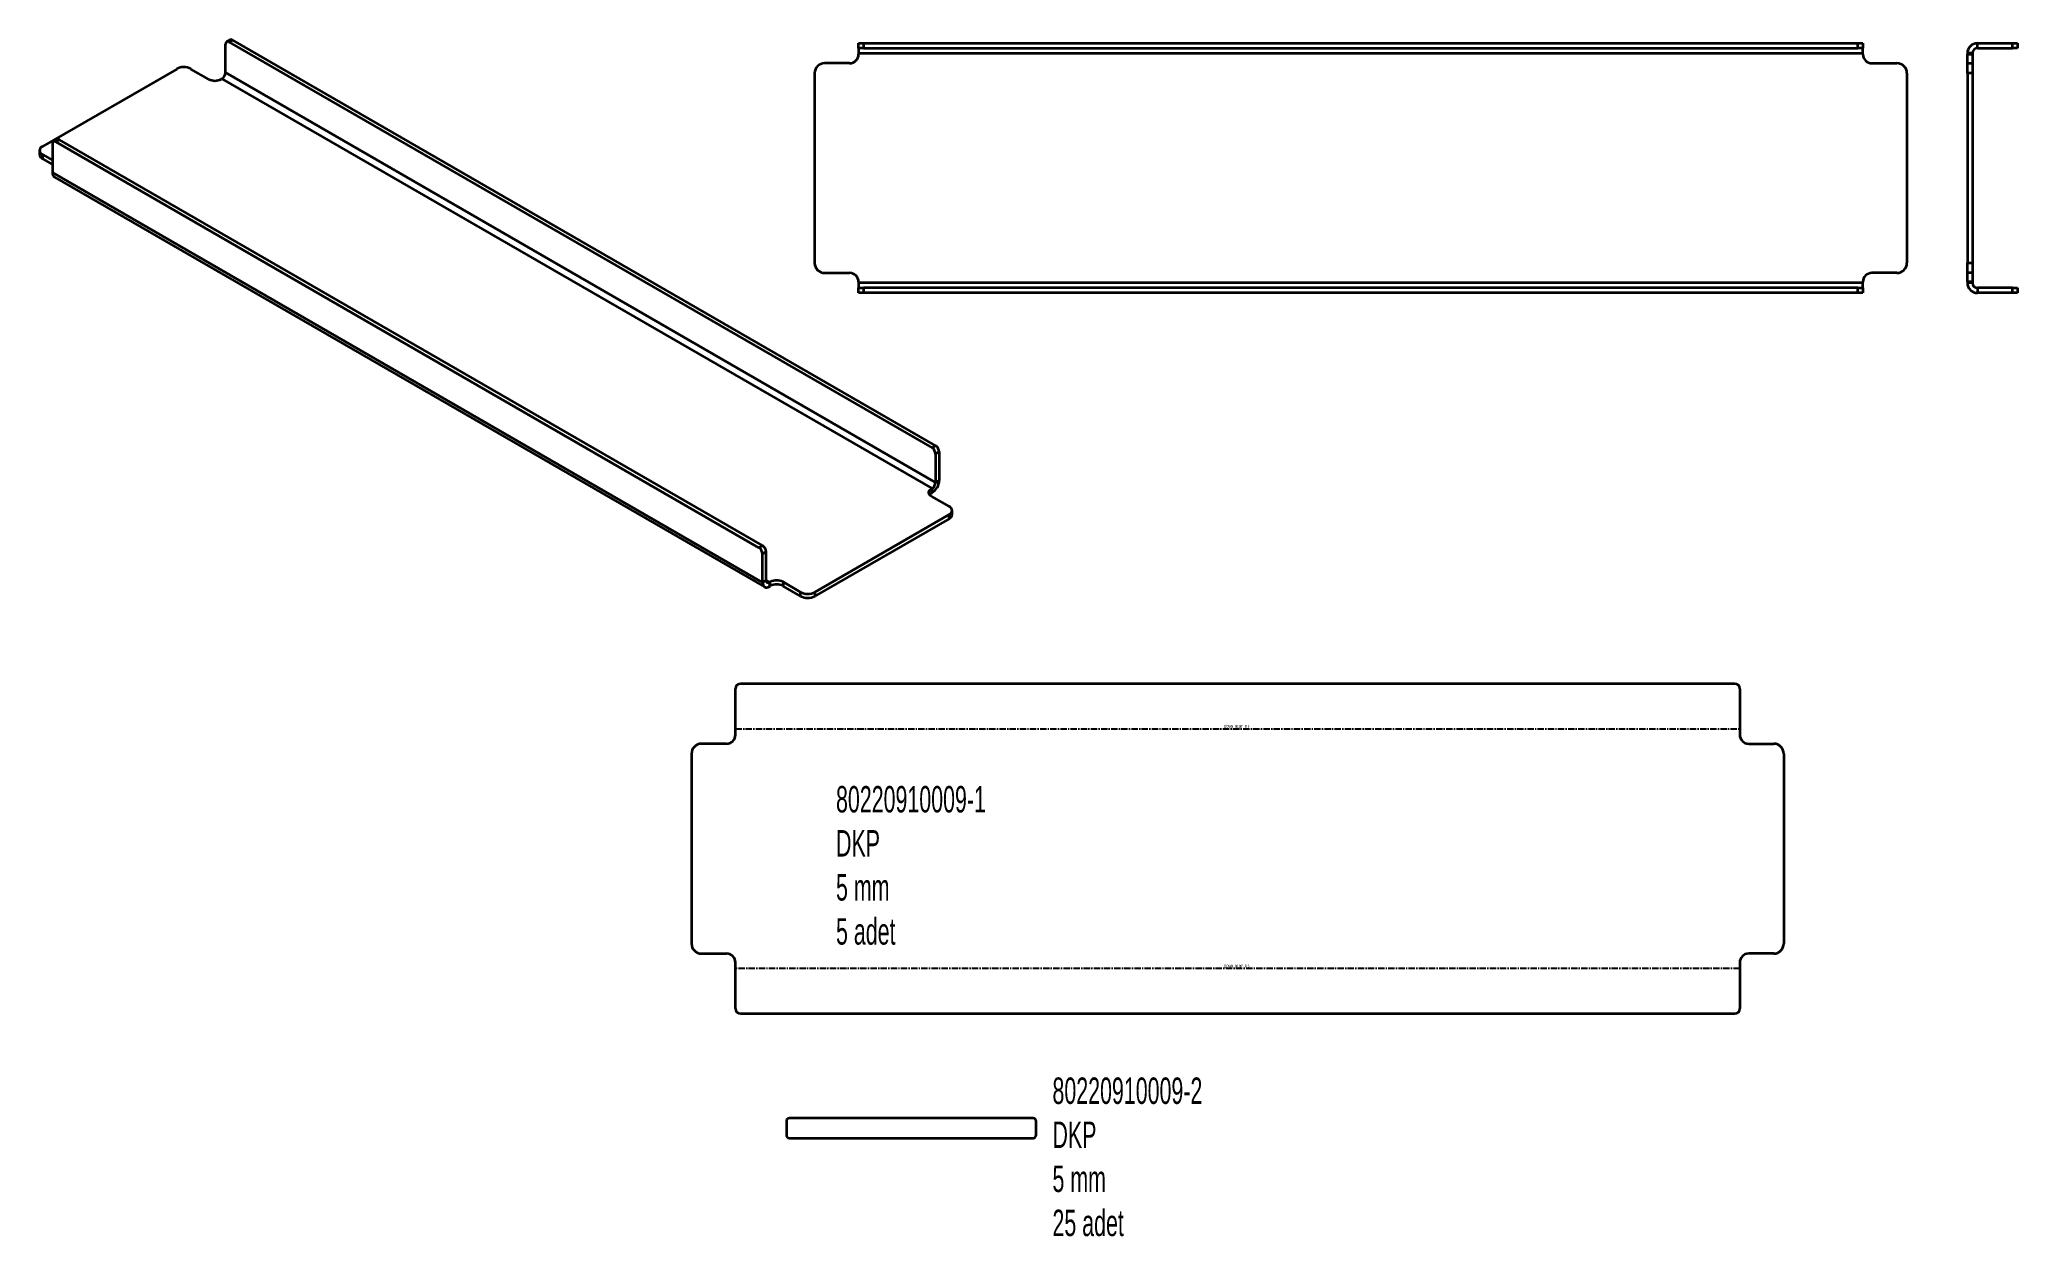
# Model space of a CAD drawing. Header units: millimetres. Extents: x -1035 to 944, y -189 to 1009.
import ezdxf

# ---------------------------------------------------------------- set-up
doc = ezdxf.new("R2010")
doc.units = ezdxf.units.MM
doc.linetypes.add('CENTER', pattern=[10.16, 6.35, -1.27, 1.27, -1.27])
doc.styles.add('SLDTEXTSTYLE0', font='TXT', dxfattribs={"width": 0.574118})
doc.styles.add('SLDTEXTSTYLE1', font='TXT', dxfattribs={"width": 0.605})

msp = doc.modelspace()

# ---------------------------------------------------------------- linework, layer by layer
at = {"color": 7, "linetype": 'Continuous', "lineweight": 35}
for p, q in [((-849, 976.2), (-849, 1004.7)), ((-844.5, 1009.1), (-848, 1007)), ((-842, 1008.8), (-845.5, 1006.8)), ((-845.5, 1006.8), (-141.9, 600.6)), ((-842, 1008.8), (-138.4, 602.7)), ((-215.5, 1000.6), (-215.5, 1005.6)), ((-215.5, 1005.6), (-210.5, 1005.6)), ((-210.5, 1000.6), (-215.5, 1000.6)), ((-215.5, 1000.6), (-215.5, 995.6)), ((-215.5, 995.6), (789.5, 995.6)), ((-215.5, 995.6), (-215.5, 994.6)), ((-210.5, 1005.6), (-210.5, 1000.6)), ((-210.5, 1005.6), (784.5, 1005.6)), ((-210.5, 1000.6), (784.5, 1000.6)), ((784.5, 1000.6), (784.5, 1005.6)), ((784.5, 1005.6), (789.5, 1005.6)), ((789.5, 1000.6), (784.5, 1000.6)), ((789.5, 1005.6), (789.5, 1000.6)), ((789.5, 995.6), (789.5, 1000.6)), ((789.5, 994.6), (789.5, 995.6)), ((899.1, 995.6), (894.1, 995.6)), ((894.1, 995.6), (894.1, 994.6)), ((894.1, 994.6), (899.1, 994.6)), ((894.1, 985.6), (894.1, 994.6)), ((899.1, 995.6), (899.1, 994.6)), ((899.1, 994.6), (899.1, 985.6)), ((904.1, 1000.6), (904.1, 1005.6)), ((904.1, 1005.6), (939.1, 1005.6)), ((904.1, 1000.6), (939.1, 1000.6)), ((939.1, 1000.6), (939.1, 1005.6)), ((939.1, 1005.6), (944.1, 1005.6)), ((944.1, 1000.6), (939.1, 1000.6)), ((944.1, 1005.6), (944.1, 1000.6)), ((-897.8, 979.8), (-1032.2, 902.3)), ((-866, 969.6), (-883.7, 979.8)), ((-852.6, 970), (-853.3, 969.6)), ((-852.6, 970), (-141.9, 559.8)), ((-138.4, 565.9), (-849, 976.2)), ((-259.5, 975.6), (-259.5, 785.6)), ((-224.5, 985.6), (-249.5, 985.6)), ((798.5, 985.6), (823.5, 985.6)), ((833.5, 975.6), (833.5, 785.6)), ((894.1, 985.6), (899.1, 985.6)), ((894.1, 975.6), (894.1, 985.6)), ((899.1, 975.6), (894.1, 975.6)), ((894.1, 975.6), (894.1, 785.6)), ((899.1, 985.6), (899.1, 975.6)), ((899.1, 975.6), (899.1, 785.6)), ((-1035.1, 898.2), (-1035.1, 894.1)), ((-1032.2, 894.1), (-1022.3, 888.4)), ((-1032.2, 894.1), (-1032.2, 890)), ((-1022.3, 904.7), (-1022.3, 876.2)), ((-1017.7, 909.1), (-1021.2, 907)), ((-1015.2, 908.8), (-1018.7, 906.8)), ((-315.2, 500.6), (-1018.7, 906.8)), ((-311.6, 502.7), (-1015.2, 908.8)), ((-1032.2, 890), (-1022.3, 884.3)), ((-311.6, 465.9), (-1022.3, 876.2)), ((-1020.2, 871.6), (-309.6, 461.3)), ((-249.5, 775.6), (-224.5, 775.6)), ((823.5, 775.6), (798.5, 775.6)), ((894.1, 785.6), (899.1, 785.6)), ((894.1, 775.6), (894.1, 785.6)), ((899.1, 775.6), (894.1, 775.6)), ((894.1, 766.6), (894.1, 775.6)), ((899.1, 785.6), (899.1, 775.6)), ((899.1, 775.6), (899.1, 766.6)), ((-215.5, 766.6), (-215.5, 765.6)), ((-215.5, 765.6), (-215.5, 760.6)), ((789.5, 765.6), (-215.5, 765.6)), ((-215.5, 755.6), (-215.5, 760.6)), ((-215.5, 760.6), (-210.5, 760.6)), ((-210.5, 755.6), (-215.5, 755.6)), ((-210.5, 760.6), (-210.5, 755.6)), ((784.5, 760.6), (-210.5, 760.6)), ((784.5, 755.6), (-210.5, 755.6)), ((784.5, 755.6), (784.5, 760.6)), ((784.5, 760.6), (789.5, 760.6)), ((789.5, 755.6), (784.5, 755.6)), ((789.5, 765.6), (789.5, 766.6)), ((789.5, 760.6), (789.5, 765.6)), ((789.5, 760.6), (789.5, 755.6)), ((899.1, 766.6), (894.1, 766.6)), ((894.1, 766.6), (894.1, 765.6)), ((899.1, 765.6), (894.1, 765.6)), ((899.1, 766.6), (899.1, 765.6)), ((904.1, 760.6), (904.1, 755.6)), ((939.1, 760.6), (904.1, 760.6)), ((939.1, 755.6), (904.1, 755.6)), ((939.1, 755.6), (939.1, 760.6)), ((939.1, 760.6), (944.1, 760.6)), ((944.1, 755.6), (939.1, 755.6)), ((944.1, 760.6), (944.1, 755.6)), ((-141.9, 600.6), (-138.4, 602.7)), ((-134.9, 596.5), (-138.4, 594.5)), ((-138.4, 594.5), (-138.4, 565.9)), ((-134.9, 596.5), (-134.9, 568)), ((-142.6, 559.4), (-141.9, 559.8)), ((-142.6, 559.4), (-142.6, 555.3)), ((-142.6, 555.3), (-141.9, 555.7)), ((-141.9, 559.8), (-141.9, 555.7)), ((-138.4, 565.9), (-134.9, 568)), ((-142.6, 552), (-125, 541.8)), ((-122, 533.7), (-122, 537.8)), ((-125, 533.7), (-259.3, 456.1)), ((-125, 529.6), (-259.3, 452)), ((-125, 529.6), (-125, 533.7)), ((-315.2, 500.6), (-311.6, 502.7)), ((-308.1, 496.5), (-311.6, 494.5)), ((-308.1, 468), (-308.1, 496.5)), ((-311.6, 465.9), (-311.6, 494.5)), ((-308.1, 468), (-311.6, 465.9)), ((-304.6, 465.9), (-308.1, 468)), ((-304.6, 465.9), (-303.9, 466.3)), ((-304.6, 465.9), (-304.6, 461.8)), ((-304.6, 461.8), (-303.9, 462.2)), ((-303.9, 462.2), (-303.9, 466.3)), ((-273.5, 456.1), (-291.1, 466.3)), ((-291.1, 466.3), (-291.1, 462.2)), ((-273.5, 452), (-291.1, 462.2)), ((-273.5, 452), (-273.5, 456.1)), ((-259.3, 456.1), (-259.3, 452)), ((-338.7, 313.3), (-338.7, 359.4)), ((661.3, 364.4), (-333.7, 364.4)), ((666.3, 359.4), (666.3, 313.3)), ((-347.7, 304.3), (-372.7, 304.3)), ((675.3, 304.3), (700.3, 304.3)), ((-382.7, 294.3), (-382.7, 104.3)), ((710.3, 294.3), (710.3, 104.3)), ((-372.7, 94.3), (-347.7, 94.3)), ((-338.7, 39.3), (-338.7, 85.3)), ((666.3, 85.3), (666.3, 39.3)), ((700.3, 94.3), (675.3, 94.3)), ((-333.7, 34.3), (661.3, 34.3)), ((-287.8, -73.5), (-287.8, -87.5)), ((-40.8, -70.5), (-284.8, -70.5)), ((-37.8, -87.5), (-37.8, -73.5)), ((-284.8, -90.5), (-40.8, -90.5))]:
    msp.add_line(p, q, dxfattribs=at)
at = {"color": 7, "linetype": 'CENTER'}
for p, q in [((-338.7, 319.3), (666.3, 319.3)), ((666.3, 79.3), (-338.7, 79.3))]:
    msp.add_line(p, q, dxfattribs=at)
at = {"color": 7, "linetype": 'Continuous', "lineweight": 35, "flags": 128}
for points in [[(-1032.2, 902.3), (-1033.4, 901.4), (-1034.4, 900.4), (-1034.9, 899.3), (-1035.1, 898.2), (-1034.9, 897.1), (-1034.4, 896), (-1033.4, 895), (-1032.2, 894.1)], [(-142.6, 552), (-143.8, 552.8), (-144.6, 553.7), (-145.1, 554.7), (-145.3, 555.7), (-145.1, 556.7), (-144.6, 557.7), (-143.8, 558.6), (-142.6, 559.4)], [(-142.6, 555.3), (-143.8, 554.5), (-144.6, 553.7)], [(-125, 533.7), (-123.7, 534.5), (-122.8, 535.5), (-122.2, 536.6), (-122, 537.8), (-122.2, 538.9), (-122.8, 540), (-123.7, 541), (-125, 541.8)], [(-311.6, 465.9), (-311.5, 464.4), (-311.1, 463.1), (-310.4, 462.1), (-309.6, 461.3), (-308.5, 460.9), (-307.3, 460.9), (-306, 461.2), (-304.6, 461.8)]]:
    msp.add_lwpolyline(points, dxfattribs=at)
at = {"color": 7, "linetype": 'Continuous', "lineweight": 35}
for centre, radius, start, end in [((-846.9, 1005.1), 2.18, 50.7967, 189.214), ((-843.4, 1006.8), 2.51, 54.3824, 114.3071), ((-224.5, 994.6), 9, 270, 0), ((798.5, 994.6), 9, 180, 270), ((904.1, 995.6), 10, 90, 180), ((904.1, 995.6), 5, 90, 180), ((-890.8, 966.2), 15.4, 62.6097, 117.3903), ((-856.7, 976.5), 7.68, 302.6055, 357.3945), ((-249.5, 975.6), 10, 90, 180), ((823.5, 975.6), 10, 360, 90), ((-859.6, 981.9), 13.8, 242.6097, 297.3903), ((-1030.1, 894.6), 5.03, 185.6948, 245.6253), ((-1020.1, 905.1), 2.18, 50.7967, 189.214), ((-1016.7, 906.8), 2.51, 54.3824, 114.3071), ((-1017.4, 875.6), 4.93, 173.7012, 234.9867), ((-249.5, 785.6), 10, 180, 270), ((-224.5, 766.6), 9, 0, 90), ((798.5, 766.6), 9, 90, 180), ((823.5, 785.6), 10, 270, 0), ((904.1, 765.6), 10, 180, 270), ((904.1, 765.6), 5, 180, 270), ((-146.1, 594.2), 7.68, 2.6055, 57.3945), ((-142.5, 596.2), 7.68, 2.6055, 57.3945), ((-150.2, 568.7), 15.4, 302.6055, 357.3945), ((-146.1, 566.3), 7.68, 302.6055, 357.3945), ((-127, 534.2), 5.03, 294.3747, 354.3052), ((-319.3, 494.1), 7.68, 2.6055, 57.3945), ((-315.8, 496.2), 7.68, 2.6055, 57.3945), ((-306, 467.6), 2.18, 170.786, 309.2033), ((-297.5, 454), 13.8, 62.6097, 117.3903), ((-297.5, 450), 13.8, 62.6097, 117.3903), ((-266.4, 469.8), 15.4, 242.6097, 297.3903), ((-266.4, 465.7), 15.4, 242.6097, 297.3903), ((-333.7, 359.4), 5, 90, 180), ((661.3, 359.4), 5, 0, 90), ((-372.7, 294.3), 10, 90, 180), ((-347.7, 313.3), 9, 270, 0), ((675.3, 313.3), 9, 180, 270), ((700.3, 294.3), 10, 0, 90), ((-372.7, 104.3), 10, 180, 270), ((700.3, 104.3), 10, 270, 0), ((-347.7, 85.3), 9, 0, 90), ((675.3, 85.3), 9, 90, 180), ((-333.7, 39.3), 5, 180, 270), ((661.3, 39.3), 5, 270, 0), ((-284.8, -73.5), 3, 90, 180), ((-40.8, -73.5), 3, 0, 90), ((-284.8, -87.5), 3, 180, 270), ((-40.8, -87.5), 3, 270, 0)]:
    msp.add_arc(centre, radius, start, end, dxfattribs=at)

# ---------------------------------------------------------------- texts
at = {"color": 7, "linetype": 'Continuous', "lineweight": 18, "char_height": 3, "attachment_point": 2, "style": 'SLDTEXTSTYLE0'}
for insert in [(162.9, 323.2), (162.9, 83.2)]:
    msp.add_mtext('DOWN  90.00°  R 5', dxfattribs=dict(at, insert=insert))
at = {"color": 7, "linetype": 'Continuous', "lineweight": 0, "char_height": 26.458, "attachment_point": 1, "style": 'SLDTEXTSTYLE1'}
for s, insert in [('80220910009-1^JDKP^J5 mm^J5 adet', (-238.1, 262)), ('80220910009-2^JDKP^J5 mm^J25 adet', (-21.5, -29.8))]:
    msp.add_mtext(s, dxfattribs=dict(at, insert=insert))

doc.saveas('drawing.dxf')
